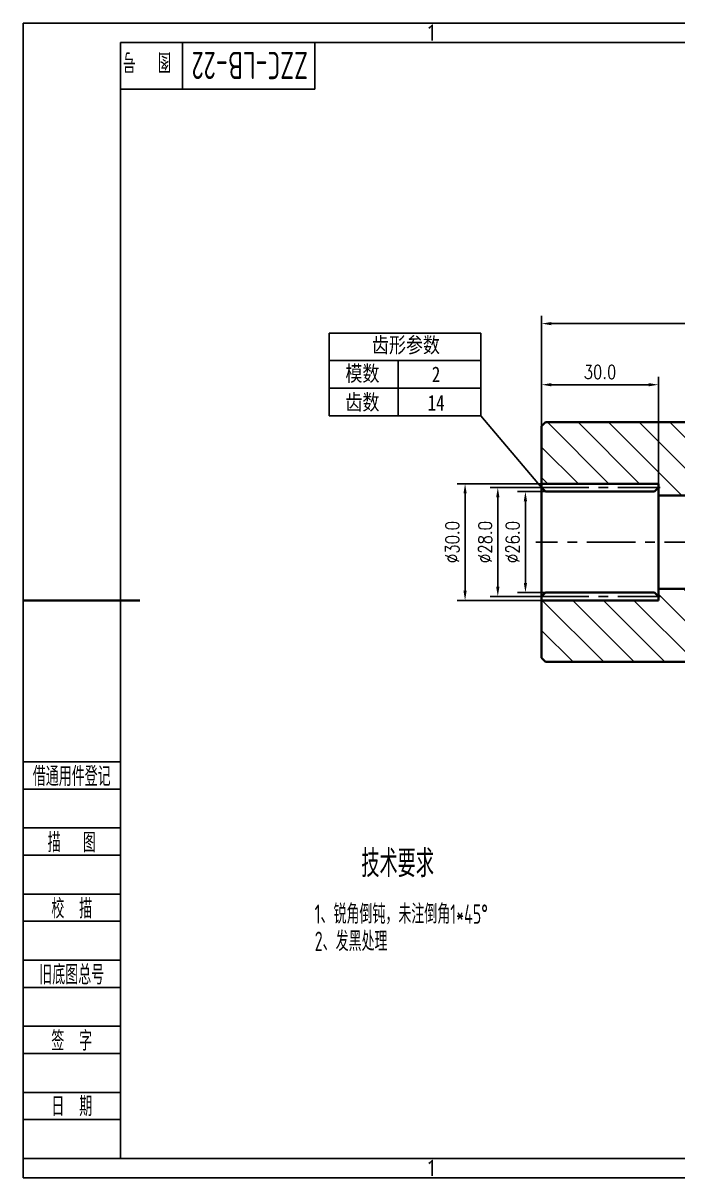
# Model space of a CAD drawing. Header units: millimetres. Extents: x -25 to 395, y -5 to 292.
# Drawn here: x -25 to 143.3, y -5 to 292 of the extents above; entities that cross this region are included whole.
import ezdxf
from ezdxf.enums import TextEntityAlignment as Align

# ---------------------------------------------------------------- set-up
doc = ezdxf.new("R2010")
doc.units = ezdxf.units.MM
doc.header["$LTSCALE"] = 10
doc.linetypes.add('CENTER', pattern=[2, 1.25, -0.25, 0.25, -0.25])
doc.layers.add('1轮廓实线层', color=7, linetype='Continuous', lineweight=35)
for name, color, linetype in [('2细线层', 4, 'Continuous'), ('3中心线层', 1, 'CENTER'), ('5剖面线层', 2, 'Continuous'), ('6文字层', 3, 'Continuous'), ('7标注层', 4, 'Continuous'), ('TB', 8, 'Continuous'), ('图框层', 7, 'Continuous'), ('粗实线', 7, 'Continuous')]:
    doc.layers.add(name, color=color, linetype=linetype)
doc.styles.add('PC_TEXTSTYLE', font='isocp.shx', dxfattribs={"width": 0.8, "bigfont": 'hzfs.shx'})
doc.styles.add('ROMANS', font='ROMANS.shx', dxfattribs={"width": 0.8})
doc.styles.add('TH_GBDIM', font='romans.shx', dxfattribs={"width": 0.8, "bigfont": 'gbcbig.shx'})
doc.dimstyles.new('TH_GBDIM', dxfattribs={"dimtxt": 3.5, "dimasz": 2.5, "dimexe": 2, "dimexo": 0, "dimgap": 1.5, "dimtad": 1, "dimdec": 1, "dimzin": 0, "dimdsep": 46, "dimtxsty": 'TH_GBDIM', "dimcen": 2.5, "dimclrd": 130, "dimclre": 130, "dimclrt": 3, "dimadec": 0, "dimazin": 0, "dimtfac": 0.714286, "dimtdec": 1, "dimtmove": 0, "dimatfit": 3, "dimfxl": 1, "dimtzin": 0, "dimlwd": -1, "dimlwe": -1, "dimarcsym": 0})

# ---------------------------------------------------------------- blocks, each defined once
blk = doc.blocks.new('*D17')
at = {"layer": '7标注层', "color": 130}
for p, q in [((109.29, 171.53), (102.12, 171.53)), ((104.12, 169.03), (104.12, 148.03)), ((109.29, 145.53), (102.12, 145.53))]:
    blk.add_line(p, q, dxfattribs=at)
for points in [[(103.7, 169.03), (104.54, 169.03), (104.12, 171.53)], [(103.7, 148.03), (104.54, 148.03), (104.12, 145.53)]]:
    blk.add_solid(points, dxfattribs=at)
at = {"layer": 'Defpoints', "color": 0}
for p in [(109.29, 171.53), (104.12, 145.53), (109.29, 145.53)]:
    blk.add_point(p, dxfattribs=at)
at = {"layer": '7标注层', "color": 3, "insert": (100.87, 158.53), "char_height": 3.5, "attachment_point": 5, "rotation": 90, "style": 'TH_GBDIM'}
blk.add_mtext('{%%c26.0}{}{}', dxfattribs=at)
blk = doc.blocks.new('*D18')
at = {"layer": '7标注层', "color": 130}
for p, q in [((107.88, 172.53), (95.02, 172.53)), ((97.02, 170.03), (97.02, 147.03)), ((107.88, 144.53), (95.02, 144.53))]:
    blk.add_line(p, q, dxfattribs=at)
for points in [[(96.6, 170.03), (97.44, 170.03), (97.02, 172.53)], [(96.6, 147.03), (97.44, 147.03), (97.02, 144.53)]]:
    blk.add_solid(points, dxfattribs=at)
at = {"layer": 'Defpoints', "color": 0}
for p in [(107.88, 172.53), (97.02, 144.53), (107.88, 144.53)]:
    blk.add_point(p, dxfattribs=at)
at = {"layer": '7标注层', "color": 3, "insert": (93.77, 158.53), "char_height": 3.5, "attachment_point": 5, "rotation": 90, "style": 'TH_GBDIM'}
blk.add_mtext('{%%c28.0}{}{}', dxfattribs=at)
blk = doc.blocks.new('*D19')
at = {"layer": '7标注层', "color": 130}
for p, q in [((108.29, 173.53), (86.61, 173.53)), ((88.61, 171.03), (88.61, 146.03)), ((108.29, 143.53), (86.61, 143.53))]:
    blk.add_line(p, q, dxfattribs=at)
for points in [[(88.19, 171.03), (89.02, 171.03), (88.61, 173.53)], [(88.19, 146.03), (89.02, 146.03), (88.61, 143.53)]]:
    blk.add_solid(points, dxfattribs=at)
at = {"layer": 'Defpoints', "color": 0}
for p in [(108.29, 173.53), (88.61, 143.53), (108.29, 143.53)]:
    blk.add_point(p, dxfattribs=at)
at = {"layer": '7标注层', "color": 3, "insert": (85.36, 158.53), "char_height": 3.5, "attachment_point": 5, "rotation": 90, "style": 'TH_GBDIM'}
blk.add_mtext('{%%c30.0}{}{}', dxfattribs=at)
blk = doc.blocks.new('*D21')
at = {"layer": '7标注层', "color": 130}
for p, q in [((108.29, 188.33), (108.29, 216.71)), ((110.79, 214.71), (235.79, 214.71)), ((238.29, 188.33), (238.29, 216.71))]:
    blk.add_line(p, q, dxfattribs=at)
for points in [[(110.79, 215.12), (110.79, 214.29), (108.29, 214.71)], [(235.79, 215.12), (235.79, 214.29), (238.29, 214.71)]]:
    blk.add_solid(points, dxfattribs=at)
at = {"layer": 'Defpoints', "color": 0}
for p in [(238.29, 214.71), (108.29, 188.33), (238.29, 188.33)]:
    blk.add_point(p, dxfattribs=at)
at = {"layer": '7标注层', "color": 3, "insert": (173.29, 217.96), "char_height": 3.5, "attachment_point": 5, "style": 'TH_GBDIM'}
blk.add_mtext('130.0', dxfattribs=at)
blk = doc.blocks.new('*D25')
at = {"layer": '7标注层', "color": 130}
for p, q in [((108.29, 173.53), (108.29, 201)), ((110.79, 199), (135.79, 199)), ((138.29, 173.53), (138.29, 201))]:
    blk.add_line(p, q, dxfattribs=at)
for points in [[(110.79, 199.41), (110.79, 198.58), (108.29, 199)], [(135.79, 199.41), (135.79, 198.58), (138.29, 199)]]:
    blk.add_solid(points, dxfattribs=at)
at = {"layer": 'Defpoints', "color": 0}
for p in [(138.29, 199), (108.29, 173.53), (138.29, 173.53)]:
    blk.add_point(p, dxfattribs=at)
at = {"layer": '7标注层', "color": 3, "insert": (123.29, 202.25), "char_height": 3.5, "attachment_point": 5, "style": 'TH_GBDIM'}
blk.add_mtext('30.0', dxfattribs=at)
blk = doc.blocks.new('PC_FJL_BLOCK')
at = {"layer": '2细线层'}
for p, q in [((-25, 102), (0, 102)), ((-25, 95), (0, 95)), ((-25, 85), (0, 85)), ((-25, 78), (0, 78)), ((-25, 68), (0, 68)), ((-25, 61), (0, 61)), ((-25, 51), (0, 51)), ((-25, 44), (0, 44)), ((-25, 34), (0, 34)), ((-25, 27), (0, 27)), ((-25, 17), (0, 17)), ((-25, 10), (0, 10)), ((-25, 0), (0, 0))]:
    blk.add_line(p, q, dxfattribs=at)
at = {"layer": '6文字层', "color": 3, "style": 'PC_TEXTSTYLE'}
for s, width, p in [('借通用件登记', 0.667, (-12.5, 98.5)), ('描   图', 0.6667, (-12.5, 81.5)), ('校  描', 0.667, (-12.5, 64.5)), ('旧底图总号', 0.667, (-12.5, 47.5)), ('签  字', 0.667, (-12.5, 30.5)), ('日  期', 0.667, (-12.49, 13.6))]:
    blk.add_text(s, height=5, dxfattribs=dict(at, width=width)).set_placement(p, align=Align.MIDDLE)
at = {"layer": '6文字层', "style": 'PC_TEXTSTYLE'}
for tag, width, p, p2 in [('借通用件登记', 0.671328, (-23.44, 86.36), (-1.25, 86.36)), ('描图', 2.120922, (-23.44, 69.36), (-1.25, 69.36)), ('校图', 2.149976, (-23.75, 52.06), (-1.25, 52.06)), ('旧底图总号', 0.761452, (-22.84, 35.67), (-1.86, 35.67)), ('签字', 2.026939, (-23.14, 18.37), (-1.56, 18.37)), ('日期', 1.89999, (-22.84, 1.37), (-2.17, 1.37))]:
    blk.add_attdef(tag, text='', height=5, dxfattribs=dict(at, width=width)).set_placement(p, p2, align=Align.FIT)
blk = doc.blocks.new('PC_TYDH_BLOCK')
at = {"layer": '2细线层', "linetype": 'Continuous'}
for p, q in [((16, -12), (16, 0)), ((50, 0), (50, -12)), ((0, -12), (50, -12))]:
    blk.add_line(p, q, dxfattribs=at)
at = {"layer": '6文字层', "style": 'PC_TEXTSTYLE', "width": 0.667}
blk.add_text('图   号', height=5, rotation=180, dxfattribs=at).set_placement((13, -2.5))
at = {"layer": '6文字层', "style": 'PC_TEXTSTYLE', "width": 0.970975}
blk.add_attdef('图样代号', text='', height=7, rotation=180, dxfattribs=at).set_placement((48.24, -2.4), (18.35, -2.4), align=Align.FIT)

msp = doc.modelspace()

# ---------------------------------------------------------------- hatches: boundary and pattern name
at = {"layer": '5剖面线层'}
h = msp.add_hatch(dxfattribs=at)
h.set_pattern_fill('ANSI31', color=256, scale=1.75, angle=-90, style=0)
h.set_pattern_definition([(315, (141.576, 181.109), (3.92886, 3.92886), [])])
h.paths.add_polyline_path([(217.29, 170.03), (217.29, 169.53), (218.39, 169.53), (218.39, 170.03), (238.29, 170.03), (238.29, 184.53), (168.29, 184.53), (159.84, 189.33), (109.29, 189.33), (108.29, 188.33), (108.29, 173.53), (138.29, 173.53), (138.29, 170.53), (208.29, 170.53), (208.29, 170.03)])
h.paths.add_polyline_path([(238.29, 132.53), (238.29, 147.03), (218.39, 147.03), (218.39, 147.53), (217.29, 147.53), (217.29, 147.03), (208.29, 147.03), (208.29, 146.53), (138.29, 146.53), (138.29, 143.53), (108.29, 143.53), (108.29, 128.73), (109.29, 127.73), (159.84, 127.73), (168.29, 132.53)])

# ---------------------------------------------------------------- linework, layer by layer
at = {"layer": '1轮廓实线层'}
for p, q in [((109.29, 189.33), (108.29, 188.33)), ((108.29, 188.33), (108.29, 128.73)), ((237.29, 189.33), (109.29, 189.33)), ((108.29, 173.53), (138.29, 173.53)), ((108.29, 173.53), (108.29, 171.53)), ((108.29, 172.53), (108.29, 173.53)), ((109.29, 171.53), (108.29, 172.53)), ((137.29, 171.53), (138.29, 172.53)), ((138.29, 173.53), (138.29, 143.53)), ((138.29, 173.53), (138.29, 172.53)), ((137.29, 171.53), (109.29, 171.53)), ((138.29, 170.53), (208.29, 170.53)), ((108.29, 144.53), (109.29, 145.53)), ((109.29, 145.53), (137.29, 145.53)), ((138.29, 144.53), (137.29, 145.53)), ((138.29, 146.53), (208.29, 146.53)), ((-25, 143.5), (5, 143.5)), ((108.29, 144.53), (108.29, 143.53)), ((138.29, 143.53), (108.29, 143.53)), ((138.29, 144.53), (138.29, 143.53)), ((109.29, 127.73), (108.29, 128.73)), ((109.29, 127.73), (237.29, 127.73))]:
    msp.add_line(p, q, dxfattribs=at)
at = {"layer": '2细线层'}
for p, q in [((-25, -5), (-25, 292)), ((395, 292), (-25, 292)), ((-25, 292), (-25, 287)), ((-25, -5), (-25, 0)), ((-25, -5), (395, -5))]:
    msp.add_line(p, q, dxfattribs=at)
at = {"layer": '3中心线层'}
for p, q in [((107.88, 172.53), (138.76, 172.53)), ((172.4, 158.53), (106.79, 158.53)), ((107.88, 144.53), (138.76, 144.53))]:
    msp.add_line(p, q, dxfattribs=at)
at = {"layer": '7标注层'}
msp.add_line((108.29, 172.53), (92.64, 191.03), dxfattribs=at)
at = {"layer": '图框层'}
for p, q in [((0, 0), (0, 287)), ((390, 287), (0, 287)), ((0, 0), (390, 0))]:
    msp.add_line(p, q, dxfattribs=at)
at = {"layer": '粗实线'}
for p, q in [((53.66, 212.29), (53.66, 191.03)), ((53.66, 212.29), (92.64, 212.29)), ((92.64, 212.29), (92.64, 191.03)), ((53.66, 205.2), (92.64, 205.2)), ((71.38, 205.2), (71.38, 191.03)), ((53.66, 198.11), (92.64, 198.11)), ((53.66, 191.03), (92.64, 191.03))]:
    msp.add_line(p, q, dxfattribs=at)

# ---------------------------------------------------------------- block references
at = {"layer": '图框层'}
ref = msp.add_blockref('PC_TYDH_BLOCK', (0, 287), dxfattribs=at)
ref.add_attrib('图样代号', 'ZZC-LB-22', dxfattribs={"layer": '6文字层', "height": 7, "rotation": 180, "style": 'PC_TEXTSTYLE', "width": 0.655984}).set_placement((48.24, 284.6), (18.35, 284.6), align=Align.FIT)
msp.add_blockref('PC_FJL_BLOCK', (0, 0), dxfattribs=at)

# ---------------------------------------------------------------- texts
at = {"layer": '6文字层', "style": 'TH_GBDIM'}
for p in [(80, 289.5), (80, -2.5)]:
    msp.add_text('1', height=4, dxfattribs=at).set_placement(p, align=Align.MIDDLE)
at = {"layer": '6文字层', "style": 'PC_TEXTSTYLE', "width": 0.667}
msp.add_text('技术要求', height=7, dxfattribs=at).set_placement((71.27, 79.35), align=Align.TOP_CENTER)
for s, p in [('1、锐角倒钝，未注倒角1*45%%d', (49.95, 65.35)), ('2、发黑处理', (49.95, 58.35))]:
    msp.add_text(s, height=5, dxfattribs=at).set_placement(p, align=Align.TOP_LEFT)
at = {"layer": 'TB', "char_height": 4, "width": 21.9214, "attachment_point": 5, "style": 'ROMANS'}
for s, insert in [('\\pt60.804;{\\fSimSun|b0|i0|c134|p2;齿形参数}', (73.41, 208.99)), ('\\pt60.804;{\\fSimSun|b0|i0|c134|p2;模数}', (62.22, 201.67)), ('\\pt43.096;{\\fSimSun|b0|i0|c134|p2;2}', (81.15, 201.67)), ('\\pt60.804;{\\fSimSun|b0|i0|c134|p2;齿数}', (62.22, 194.28)), ('\\pt43.096;{\\fSimSun|b0|i0|c134|p2;14}', (81.15, 194.34))]:
    msp.add_mtext(s, dxfattribs=dict(at, insert=insert))

# ---------------------------------------------------------------- dimensions: what is measured, and where the dimension line sits
at = {"layer": '7标注层'}
for base, p1, p2, picture, middle in [((238.29, 214.71), (108.29, 188.33), (238.29, 188.33), '*D21', (173.29, 217.96)), ((138.29, 199), (108.29, 173.53), (138.29, 173.53), '*D25', (123.29, 202.25))]:
    dim = msp.add_linear_dim(base=base, p1=p1, p2=p2, dimstyle='TH_GBDIM', dxfattribs=at)
    dim.commit()
    dim.dimension.update_dxf_attribs({"geometry": picture, "text_midpoint": middle})
for base, p1, p2, picture, middle in [((88.61, 143.53), (108.29, 173.53), (108.29, 143.53), '*D19', (85.36, 158.53)), ((97.02, 144.53), (107.88, 172.53), (107.88, 144.53), '*D18', (93.77, 158.53)), ((104.12, 145.53), (109.29, 171.53), (109.29, 145.53), '*D17', (100.87, 158.53))]:
    dim = msp.add_linear_dim(base=base, p1=p1, p2=p2, angle=90, text='{%%c<>}{}{}', dimstyle='TH_GBDIM', override={"dimgap": 1.5, "dimtad": 1, "dimjust": 0, "dimdec": 1, "dimlfac": 1, "dimse1": 0, "dimse2": 0, "dimsd1": 0, "dimsd2": 0}, dxfattribs=at)
    dim.commit()
    dim.dimension.update_dxf_attribs({"geometry": picture, "text_midpoint": middle})

doc.saveas('drawing.dxf')
